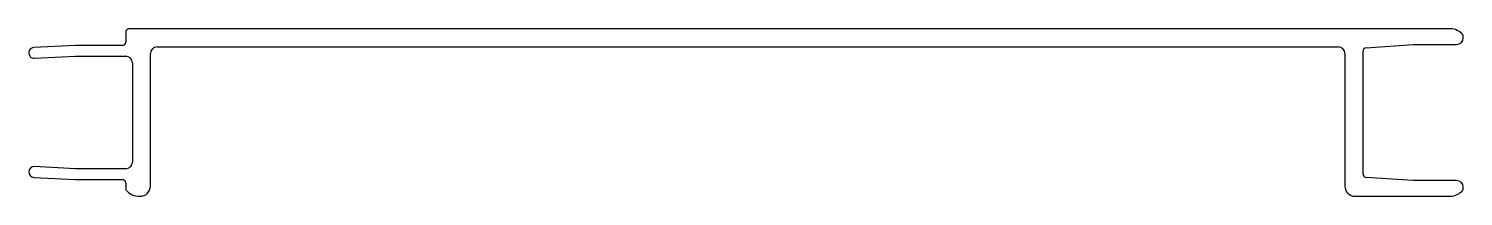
# Model space of a CAD drawing. Extents: x 2690 to 2905, y 1861 to 1886.
import ezdxf

# ---------------------------------------------------------------- set-up
doc = ezdxf.new("R2010")
doc.units = 0
doc.layers.get('0').update_dxf_attribs({"linetype": 'CONTINUOUS'})

msp = doc.modelspace()

# ---------------------------------------------------------------- linework, layer by layer
for p, q in [((2704.77, 1885.97), (2704.77, 1884.47)), ((2902.77, 1886.47), (2705.27, 1886.47)), ((2697.27, 1883.97), (2691.02, 1883.67)), ((2704.27, 1883.97), (2697.27, 1883.97)), ((2709.47, 1883.77), (2886.07, 1883.77)), ((2890.22, 1883.64), (2897.27, 1884.12)), ((2897.27, 1884.12), (2903.77, 1884.12)), ((2904.77, 1885.12), (2904.77, 1885.38)), ((2691.15, 1882.07), (2697.27, 1882.37)), ((2697.27, 1882.37), (2704.77, 1882.37)), ((2705.77, 1881.37), (2705.77, 1866.57)), ((2708.47, 1862.97), (2708.47, 1882.77)), ((2887.07, 1882.77), (2887.07, 1862.97)), ((2889.77, 1864.79), (2889.77, 1883.09)), ((2691.03, 1864.29), (2697.27, 1863.97)), ((2697.27, 1865.57), (2691.09, 1865.89)), ((2704.77, 1865.57), (2697.27, 1865.57)), ((2897.27, 1863.82), (2890.23, 1864.29)), ((2697.27, 1863.97), (2704.27, 1863.97)), ((2704.77, 1863.47), (2704.77, 1862.55)), ((2903.77, 1863.82), (2897.27, 1863.82)), ((2904.77, 1862.55), (2904.77, 1862.82)), ((2888.57, 1861.47), (2902.77, 1861.47))]:
    msp.add_line(p, q)
for centre, radius, start, end in [((2705.27, 1885.97), 0.5, 90, 180), ((2902.77, 1883.97), 2.5, 38.9424, 90), ((2904.52, 1885.38), 0.25, 0, 38.9424), ((2691.07, 1882.87), 0.802, 93.5795, 276.0294), ((2704.27, 1884.47), 0.5, 270, 0), ((2709.47, 1882.77), 1, 90, 180), ((2886.07, 1882.77), 1, 0, 90), ((2890.27, 1883.14), 0.502, 95.7099, 185.7106), ((2903.77, 1885.12), 1, 270, 0), ((2704.77, 1881.37), 1, 0, 90), ((2704.77, 1866.57), 1, 270, 0), ((2691.07, 1865.09), 0.8, 88.2138, 267.0233), ((2890.27, 1864.79), 0.5, 180, 266.1455), ((2704.27, 1863.47), 0.5, 0, 90), ((2705.02, 1862.55), 0.25, 180, 218.9424), ((2706.77, 1863.97), 2.5, 218.9424, 272.584), ((2706.97, 1862.97), 1.5, 266.6639, 0), ((2888.57, 1862.97), 1.5, 180, 270), ((2902.77, 1863.97), 2.5, 270, 321.0576), ((2903.77, 1862.82), 1, 0, 90), ((2904.52, 1862.55), 0.25, 321.0576, 0)]:
    msp.add_arc(centre, radius, start, end)

doc.saveas('drawing.dxf')
